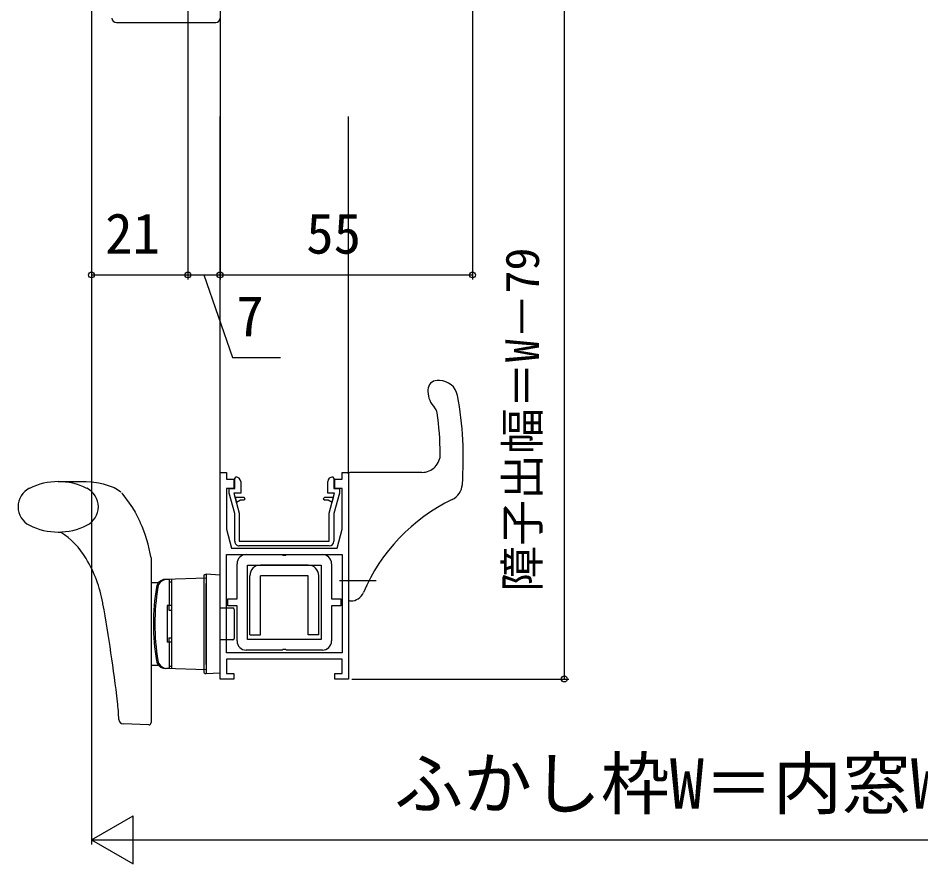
# Model space of a CAD drawing. Units: millimetres, scale not verified. Extents: x -525 to 525, y -782 to 777.
# Drawn here: x -47 to 149.7, y -77.5 to 106.7 of the extents above; entities that cross this region are included whole.
import ezdxf
from ezdxf.enums import TextEntityAlignment as Align

# ---------------------------------------------------------------- set-up
doc = ezdxf.new("R2010")
doc.units = ezdxf.units.MM
doc.header["$LTSCALE"] = 4
for name, color, linetype in [('0-2_YKK_11', 7, 'Continuous'), ('0-3_YKK_12', 2, 'Continuous'), ('0-4_YKK_13', 4, 'Continuous'), ('0-6_YKK_D', 6, 'Continuous')]:
    doc.layers.add(name, color=color, linetype=linetype)
doc.styles.add('ＭＳ ゴシック', font='')
doc.styles.get('ＭＳ ゴシック').set_extended_font_data('MS Gothic')

msp = doc.modelspace()

# ---------------------------------------------------------------- linework, layer by layer
at = {"layer": '0-2_YKK_11'}
msp.add_line((20.798, -8.274), (1.199, -8.274), dxfattribs=at)
for points in [[(-3.001, -37.274), (-3.001, 7.726), (-1.601, 7.726), (-1.601, 6.226), (-0.001, 6.226), (-0.001, 4.226), (-1.602, 4.226), (-1.601, -4.669), (-0.502, -8.774), (22.498, -8.774), (23.598, -4.669), (23.598, 4.226), (21.998, 4.226), (21.998, 6.226), (23.598, 6.226), (23.599, 7.726), (24.999, 7.726), (24.999, -37.274), (21.998, -37.274), (21.998, -36.074), (23.598, -36.074), (23.598, -32.974), (7.239, -32.974), (-1.602, -32.974), (-1.601, -36.074), (-0.001, -36.074), (-0.001, -37.274)], [(2.248, 2.226), (0.302, 2.226), (0.57, 1.226), (1.436, 1.726), (2.248, 1.726), (2.498, 1.981)], [(21.695, 2.226), (19.748, 2.226), (19.499, 1.964), (19.748, 1.726), (20.561, 1.726), (21.427, 1.226)], [(-1.601, -10.174), (23.598, -10.174), (23.598, -31.574), (7.12, -31.574), (-1.601, -31.574)], [(18.998, -12.474), (18.998, -28.674), (2.998, -28.674), (2.998, -12.474)]]:
    msp.add_lwpolyline(points, close=True, dxfattribs=at)
for points in [[(0.198, -7.274), (0.198, -1.253), (-1.002, 3.226), (-1.002, 4.226), (0.198, 4.226), (0.198, 6.426), (0.498, 6.726)], [(21.498, 6.726), (21.798, 6.426), (21.798, 4.226), (22.998, 4.226), (22.998, 3.226), (21.798, -1.253), (21.798, -7.274)], [(1.498, 5.726), (1.498, 3.226), (0.034, 3.226), (1.198, -1.121), (1.198, -7.274), (20.798, -7.274), (20.798, -1.121), (21.963, 3.226), (20.498, 3.226), (20.498, 5.726)], [(2.698, -10.174), (10.54, -10.174), (10.724, -10.294), (11.273, -10.294), (11.457, -10.174), (19.298, -10.174)], [(0.698, -28.974), (0.698, -21.324), (-1.302, -21.324), (-1.302, -19.824), (0.698, -19.824), (0.698, -12.174)], [(21.298, -12.174), (21.298, -19.824), (23.298, -19.824), (23.298, -21.324), (21.298, -21.324), (21.298, -28.974)], [(19.298, -30.974), (11.457, -30.974), (11.273, -30.854), (10.724, -30.854), (10.54, -30.974), (2.698, -30.974)]]:
    msp.add_lwpolyline(points, dxfattribs=at)
for centre, radius, start, end in [((0.498, 5.726), 1, 0.00001, 89.99999), ((21.498, 5.726), 1, 89.99955, 179.99781), ((1.198, -7.274), 1, 180.00001, 270.00091), ((20.798, -7.274), 1, 270.00001, 359.99999), ((2.698, -12.174), 2, 90.00001, 179.99999), ((19.298, -12.174), 2, 0.00001, 89.99999), ((2.698, -28.974), 2, 180.00001, 269.99999), ((19.298, -28.974), 2, 270.00001, 359.99999)]:
    msp.add_arc(centre, radius, start, end, dxfattribs=at)
at = {"layer": '0-3_YKK_12'}
for p, q in [((-3.001, 7.426), (-3.002, 85.226)), ((24.999, 7.426), (24.999, 85.226))]:
    msp.add_line(p, q, dxfattribs=at)
at = {"layer": '0-4_YKK_13'}
for p, q in [((-25.577, 105.726), (-23.581, 105.726)), ((44.798, 27.726), (44.299, 27.726)), ((42.299, 25.726), (42.299, 25.329)), ((24.999, 7.426), (24.999, -19.974)), ((40.991, 7.726), (25.299, 7.726)), ((-38.251, 5.726), (-32.186, 5.726)), ((-38.251, -5.274), (-37.741, -5.274)), ((-18.001, -10.912), (-18.001, -46.757)), ((16.198, -12.474), (5.799, -12.474)), ((-6.001, -15.274), (-14.958, -15.587)), ((-14.001, -15.576), (-14.648, -15.599)), ((-14.001, -21.274), (-14.001, -15.576)), ((-13.501, -35.012), (-13.501, -15.536)), ((-6.501, -14.793), (-6.501, -16.474)), ((-6.228, -14.494), (-6.001, -14.474)), ((-3.001, -14.658), (-6.001, -14.474)), ((-6.001, -14.474), (-6.001, -16.473)), ((-6.001, -15.274), (-6.001, -35.274)), ((-3.001, -16.654), (-3.001, -14.658)), ((3.499, -27.674), (3.499, -14.774)), ((5.799, -27.674), (5.799, -14.774)), ((16.198, -14.774), (5.799, -14.774)), ((16.198, -27.674), (16.198, -14.774)), ((18.498, -27.674), (18.498, -14.774)), ((-18.001, -16.274), (-16.508, -16.274)), ((-14.002, -16.074), (-13.501, -16.074)), ((-13.501, -21.274), (-13.501, -16.074)), ((-6.501, -16.474), (-6.501, -34.074)), ((-6.001, -34.076), (-6.001, -16.473)), ((-3.001, -33.895), (-3.001, -16.654)), ((30.999, -15.874), (22.999, -15.874)), ((-6.507, -18.016), (-6.501, -18.016)), ((-28.511, -20.885), (-28.552, -20.673)), ((-14.181, -21.274), (-14.181, -22.274)), ((25.299, -20.274), (25.466, -20.274)), ((-14.181, -22.274), (-13.501, -22.274)), ((-3.001, -21.774), (-0.199, -21.799)), ((0.099, -22.099), (0.099, -28.45)), ((-13.501, -29.274), (-14.501, -29.274)), ((-14.181, -28.274), (-14.181, -29.274)), ((-14.181, -28.274), (-13.501, -28.274)), ((-14.001, -34.972), (-14.001, -29.274)), ((-13.501, -34.475), (-13.501, -29.274)), ((-0.199, -28.75), (-3.001, -28.774)), ((3.499, -27.674), (5.799, -27.674)), ((18.498, -27.674), (16.198, -27.674)), ((-6.501, -32.533), (-6.507, -32.533)), ((-18.001, -34.274), (-16.508, -34.274)), ((-6.001, -35.274), (-14.958, -34.962)), ((-14.001, -34.972), (-14.648, -34.95)), ((-14.002, -34.475), (-13.501, -34.475)), ((-6.501, -34.074), (-6.501, -35.756)), ((-6.001, -34.076), (-6.001, -36.074)), ((-6.228, -36.055), (-6.001, -36.074)), ((-18.519, -47.256), (-24.076, -47.062))]:
    msp.add_line(p, q, dxfattribs=at)
for points in [[(-23.581, 105.726), (-5.933, 105.726), (-3.937, 105.726)], [(-32.227, 5.726), (-31.024, 5.685), (-29.431, 5.477), (-28.445, 5.251), (-26.091, 4.42), (-25.334, 4.033), (-24.637, 3.508)], [(-24.179, 2.934), (-24.199, 2.971), (-24.232, 3.024), (-24.263, 3.079), (-24.302, 3.138), (-24.331, 3.187), (-24.362, 3.233)], [(-24.179, 2.934), (-22.771, 1.036), (-22.095, 0.003), (-21.516, -0.971), (-20.394, -3.126)], [(-13.501, -21.274), (-14.501, -21.274), (-14.501, -29.274)], [(-6.001, -36.074), (-3.001, -35.891), (-3.001, -33.895)]]:
    msp.add_lwpolyline(points, dxfattribs=at)
for centre, radius, start, end in [((-25.577, 106.726), 1, 183.5, 270), ((-3.937, 106.726), 1, 270, 356.5), ((44.299, 25.726), 2, 90, 180), ((44.798, 23.726), 4, 10.5503, 90), ((47.299, 25.329), 5, 180, 224.47006), ((-25.001, 10.726), 75, 355.70675, 10.5503), ((42.303, 20.426), 2, 8.20105, 44.47006), ((-25.001, 10.726), 70, 0.86815, 8.20105), ((40.991, 11.726), 4, 270, 0.86815), ((25.299, 7.426), 0.3, 90, 180), ((-42.501, 0.226), 4.5, 116.48104, 243.51896), ((-38.251, -8.306), 14.031, 90, 116.48104), ((-38.259, -8.306), 14.031, 63.51896, 90), ((-34.009, 0.226), 4.5, 296.48104, 63.51896), ((45.799, 5.41), 4, 295.87981, 355.70675), ((65.005, -34.177), 40, 115.87981, 156.85325), ((-38.251, 8.757), 14.031, 243.51896, 270), ((-38.259, 8.757), 14.031, 270, 296.48104), ((-50.501, -16.634), 33, 9.98655, 24.10382), ((-46.931, -19.694), 17.1, 30.40967, 57.48757), ((-56.121, -25.564), 28, 10.06111, 31.25004), ((5.799, -14.774), 2.3, 90.00004, 180), ((16.198, -14.774), 2.3, 0, 90.00004), ((-14.888, -17.586), 2, 92, 170.87872), ((-14.578, -17.598), 2, 92, 170.89292), ((-6.201, -14.793), 0.3, 95, 180), ((32.999, -25.274), 50.5, 170.87872, 189.12128), ((33.311, -25.274), 50.5, 170.89292, 189.10708), ((-16.508, -16.024), 0.25, 270, 316.05064), ((25.466, -17.274), 3, 270, 336.85325), ((-370.001, -82.474), 347, 6.65301, 10.22358), ((25.299, -19.974), 0.3, 180, 270), ((-0.201, -22.099), 0.3, 0, 89.5), ((-0.201, -28.45), 0.3, 270.5, 0), ((-14.888, -32.963), 2, 189.12128, 268), ((-14.578, -32.951), 2, 189.10708, 268), ((-16.508, -34.524), 0.25, 43.94936, 90), ((-6.201, -35.756), 0.3, 180, 265), ((-75.001, -48.065), 50, 2.24995, 6.65301), ((-24.041, -46.063), 1, 182.24995, 268), ((-18.501, -46.757), 0.5, 268, 0)]:
    msp.add_arc(centre, radius, start, end, dxfattribs=at)
at = {"layer": '0-6_YKK_D'}
for p, q in [((-3.001, 120.643), (-3.001, 49.726)), ((-3.001, 120.643), (-3.001, 49.726)), ((-31.001, 113.726), (-31.001, -73.293)), ((-31.001, 113.221), (-31.001, 49.726)), ((-10.001, 113.226), (-10.001, 49.726)), ((-10.001, 113.226), (-10.001, 49.726)), ((51.999, 114.026), (51.999, 49.726)), ((71.999, 113.726), (71.999, -37.274)), ((-31.001, 50.726), (-10.001, 50.726)), ((-10.001, 50.726), (-3.001, 50.726)), ((-3.001, 50.726), (51.999, 50.726)), ((25.699, -37.274), (72.999, -37.274)), ((-31.001, -72.293), (-21.908, -67.043)), ((-21.908, -77.543), (-21.908, -67.043)), ((-31.001, -72.293), (-21.908, -77.543)), ((-31.001, -72.293), (-12.815, -72.293)), ((-20.501, -72.293), (322.499, -72.293))]:
    msp.add_line(p, q, dxfattribs=at)
msp.add_lwpolyline([(-6.501, 50.726), (-0.313, 32.726), (10.165, 32.726)], dxfattribs=at)
for centre in [(-31.001, 50.726), (-10.001, 50.726), (-10.001, 50.726), (-3.001, 50.726), (-3.001, 50.726), (51.999, 50.726), (71.999, -37.274)]:
    msp.add_circle(centre, 0.637, dxfattribs=at)

# ---------------------------------------------------------------- texts
at = {"layer": '0-6_YKK_D', "style": 'ＭＳ ゴシック'}
for s, height, p in [('21', 8.798, (-28.036, 52.726)), ('55', 8.798, (15.771, 52.726)), ('7', 8.798, (0.528, 34.726)), ('ふかし枠W＝内窓W＝KW', 11, (34.962, -68.832))]:
    msp.add_text(s, height=height, dxfattribs=at).set_placement(p, align=Align.BOTTOM_LEFT)
msp.add_text('障子出幅＝W－79', height=7.331, rotation=90, dxfattribs=at).set_placement((68.692, -18.28), align=Align.BOTTOM_LEFT)

doc.saveas('drawing.dxf')
